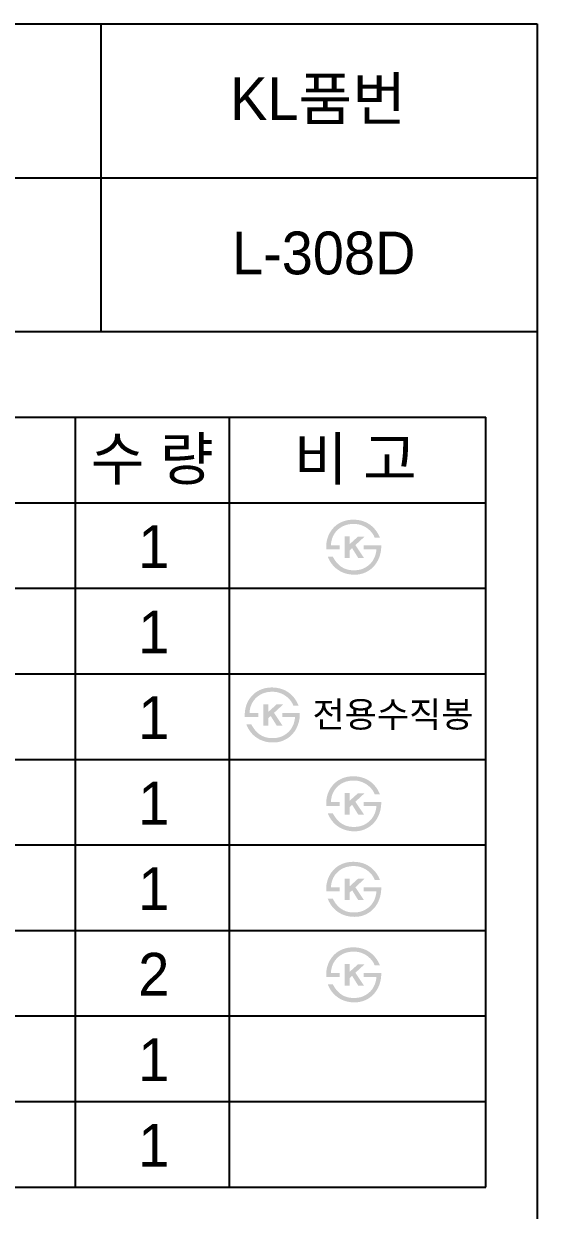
# Model space of a CAD drawing. Header units: millimetres. Extents: x 0 to 5763, y -67 to 2530.
# Drawn here: x 3463 to 3763, y 1836 to 2530 of the extents above; entities that cross this region are included whole.
import ezdxf
from ezdxf.enums import TextEntityAlignment as Align

# ---------------------------------------------------------------- set-up
doc = ezdxf.new("R2010")
doc.units = ezdxf.units.MM
doc.layers.add('TEXT', color=7, linetype='Continuous')
doc.layers.add('도각라인', color=7, linetype='Continuous')
doc.styles.add('타이틀', font='H2GTRM.TTF', dxfattribs={"height": 25})

msp = doc.modelspace()

# ---------------------------------------------------------------- hatches: boundary and pattern name
at = {"layer": 'TEXT'}
for points in [[(3639.99, 2222.79), (3639.97, 2223.2), (3639.96, 2223.61), (3639.96, 2224.02), (3639.96, 2224.42), (3639.98, 2224.83), (3640, 2225.23), (3640.03, 2225.63), (3640.07, 2226.03), (3640.12, 2226.42), (3640.18, 2226.82), (3640.24, 2227.21), (3640.32, 2227.6), (3640.4, 2227.99), (3640.49, 2228.37), (3640.59, 2228.76), (3640.7, 2229.14), (3640.82, 2229.52), (3640.95, 2229.9), (3641.09, 2230.28), (3641.24, 2230.65), (3641.39, 2231.01), (3641.55, 2231.37), (3641.72, 2231.72), (3641.9, 2232.07), (3642.09, 2232.41), (3642.28, 2232.74), (3642.49, 2233.07), (3642.7, 2233.39), (3642.92, 2233.71), (3643.15, 2234.02), (3643.38, 2234.32), (3643.89, 2234.94), (3644.16, 2235.24), (3644.43, 2235.54), (3644.72, 2235.83), (3645.01, 2236.1), (3645.3, 2236.37), (3645.61, 2236.63), (3645.92, 2236.88), (3646.23, 2237.12), (3646.56, 2237.36), (3646.89, 2237.58), (3647.23, 2237.79), (3647.58, 2238), (3647.93, 2238.2), (3648.29, 2238.38), (3648.66, 2238.56), (3649.06, 2238.74), (3649.47, 2238.91), (3649.88, 2239.07), (3650.3, 2239.22), (3650.73, 2239.36), (3651.16, 2239.48), (3651.6, 2239.59), (3652.05, 2239.7), (3652.5, 2239.79), (3652.96, 2239.87), (3653.42, 2239.93), (3653.89, 2239.99), (3654.36, 2240.03), (3654.85, 2240.07), (3655.33, 2240.09), (3655.83, 2240.1), (3656.59, 2240.08), (3656.96, 2240.06), (3657.34, 2240.03), (3657.7, 2240), (3658.07, 2239.96), (3658.43, 2239.91), (3658.78, 2239.86), (3659.14, 2239.8), (3659.48, 2239.74), (3659.83, 2239.66), (3660.17, 2239.59), (3660.51, 2239.5), (3660.84, 2239.41), (3661.17, 2239.32), (3661.49, 2239.21), (3661.82, 2239.1), (3662.13, 2238.99), (3662.45, 2238.87), (3662.76, 2238.74), (3663.07, 2238.6), (3663.37, 2238.46), (3663.67, 2238.31), (3663.96, 2238.16), (3664.26, 2238), (3664.54, 2237.83), (3664.83, 2237.66), (3665.11, 2237.48), (3665.38, 2237.29), (3665.66, 2237.1), (3665.93, 2236.9), (3666.19, 2236.7), (3666.61, 2236.35), (3667.02, 2236), (3667.41, 2235.62), (3667.8, 2235.24), (3668.17, 2234.84), (3668.52, 2234.42), (3668.87, 2234), (3669.2, 2233.56), (3669.52, 2233.1), (3669.83, 2232.63), (3670.12, 2232.15), (3670.4, 2231.65), (3670.67, 2231.14), (3670.93, 2230.62), (3671.17, 2230.08), (3671.41, 2229.53), (3671.41, 2229.53), (3668.3, 2229.53), (3668.3, 2229.53), (3668.24, 2229.71), (3668.18, 2229.88), (3668.11, 2230.06), (3668.04, 2230.23), (3667.96, 2230.4), (3667.88, 2230.57), (3667.8, 2230.74), (3667.71, 2230.91), (3667.62, 2231.08), (3667.52, 2231.25), (3667.42, 2231.41), (3667.32, 2231.58), (3667.21, 2231.74), (3667.1, 2231.91), (3666.99, 2232.07), (3666.87, 2232.23), (3666.75, 2232.39), (3666.62, 2232.55), (3666.35, 2232.87), (3666.07, 2233.19), (3665.78, 2233.5), (3665.47, 2233.81), (3665.14, 2234.11), (3664.8, 2234.41), (3664.44, 2234.71), (3664.21, 2234.89), (3663.98, 2235.06), (3663.74, 2235.23), (3663.5, 2235.39), (3663.27, 2235.54), (3663.03, 2235.69), (3662.78, 2235.84), (3662.54, 2235.97), (3662.29, 2236.11), (3662.04, 2236.23), (3661.79, 2236.35), (3661.54, 2236.47), (3661.29, 2236.58), (3661.03, 2236.68), (3660.78, 2236.78), (3660.52, 2236.88), (3660.25, 2236.96), (3659.99, 2237.05), (3659.73, 2237.12), (3659.46, 2237.19), (3659.19, 2237.26), (3658.92, 2237.32), (3658.64, 2237.37), (3658.37, 2237.42), (3658.09, 2237.46), (3657.81, 2237.5), (3657.53, 2237.53), (3657.25, 2237.55), (3656.97, 2237.57), (3656.68, 2237.59), (3656.39, 2237.6), (3656.1, 2237.6), (3655.76, 2237.6), (3655.41, 2237.59), (3655.07, 2237.57), (3654.74, 2237.55), (3654.4, 2237.52), (3654.07, 2237.48), (3653.75, 2237.44), (3653.43, 2237.39), (3653.11, 2237.33), (3652.79, 2237.27), (3652.48, 2237.2), (3652.18, 2237.13), (3651.87, 2237.05), (3651.58, 2236.96), (3651.28, 2236.86), (3650.99, 2236.76), (3650.7, 2236.66), (3650.42, 2236.54), (3650.14, 2236.42), (3649.86, 2236.29), (3649.59, 2236.16), (3649.32, 2236.02), (3649.05, 2235.87), (3648.79, 2235.72), (3648.53, 2235.56), (3648.28, 2235.39), (3648.03, 2235.22), (3647.78, 2235.04), (3647.54, 2234.86), (3647.3, 2234.66), (3647.06, 2234.46), (3646.83, 2234.26), (3646.6, 2234.04), (3646.37, 2233.82), (3646.15, 2233.59), (3645.94, 2233.36), (3645.73, 2233.13), (3645.53, 2232.89), (3645.34, 2232.64), (3645.15, 2232.39), (3644.97, 2232.14), (3644.8, 2231.89), (3644.64, 2231.62), (3644.48, 2231.36), (3644.33, 2231.09), (3644.18, 2230.82), (3644.04, 2230.54), (3643.91, 2230.25), (3643.79, 2229.97), (3643.67, 2229.68), (3643.56, 2229.38), (3643.46, 2229.08), (3643.36, 2228.78), (3643.27, 2228.47), (3643.18, 2228.15), (3643.11, 2227.84), (3643.04, 2227.51), (3642.97, 2227.19), (3642.92, 2226.86), (3642.87, 2226.52), (3642.83, 2226.18), (3642.79, 2225.84), (3642.76, 2225.49), (3642.74, 2225.14), (3642.74, 2225.14), (3647.92, 2225.14), (3647.92, 2225.14), (3647.92, 2225.14), (3647.92, 2222.79), (3647.92, 2222.79), (3647.92, 2222.79), (3639.99, 2222.79)], [(3653.75, 2225.83), (3658.55, 2230.18), (3662.41, 2230.18), (3657.05, 2225.23), (3662.08, 2217.72), (3658.7, 2217.72), (3655.13, 2223.43), (3653.75, 2222.19), (3653.75, 2217.72), (3650.79, 2217.72), (3650.79, 2230.29), (3653.75, 2230.29)], [(3672.16, 2225.14), (3672.16, 2224.7), (3672.16, 2224.26), (3672.14, 2223.83), (3672.12, 2223.4), (3672.09, 2222.97), (3672.04, 2222.54), (3671.99, 2222.12), (3671.93, 2221.69), (3671.86, 2221.28), (3671.78, 2220.86), (3671.69, 2220.44), (3671.59, 2220.03), (3671.49, 2219.62), (3671.37, 2219.22), (3671.24, 2218.81), (3671.11, 2218.41), (3670.97, 2218.03), (3670.82, 2217.65), (3670.66, 2217.27), (3670.5, 2216.9), (3670.33, 2216.54), (3670.15, 2216.18), (3669.96, 2215.83), (3669.76, 2215.49), (3669.56, 2215.15), (3669.35, 2214.81), (3669.13, 2214.49), (3668.9, 2214.16), (3668.67, 2213.85), (3668.43, 2213.54), (3668.18, 2213.23), (3667.92, 2212.93), (3667.65, 2212.64), (3667.37, 2212.36), (3667.09, 2212.08), (3666.81, 2211.82), (3666.51, 2211.56), (3666.22, 2211.31), (3665.91, 2211.07), (3665.61, 2210.84), (3665.29, 2210.61), (3664.97, 2210.4), (3664.64, 2210.19), (3664.31, 2209.99), (3663.98, 2209.8), (3663.63, 2209.62), (3663.29, 2209.45), (3662.93, 2209.28), (3662.57, 2209.12), (3662.2, 2208.97), (3661.82, 2208.82), (3661.45, 2208.69), (3661.07, 2208.57), (3660.69, 2208.46), (3660.3, 2208.36), (3659.92, 2208.27), (3659.52, 2208.19), (3659.13, 2208.12), (3658.74, 2208.06), (3658.34, 2208.02), (3657.93, 2207.98), (3657.53, 2207.95), (3657.12, 2207.94), (3656.71, 2207.93), (3656.04, 2207.94), (3655.39, 2207.96), (3654.74, 2208.01), (3654.11, 2208.08), (3653.49, 2208.17), (3653.18, 2208.22), (3652.87, 2208.28), (3652.57, 2208.34), (3652.27, 2208.4), (3651.97, 2208.48), (3651.68, 2208.55), (3651.38, 2208.64), (3651.09, 2208.73), (3650.81, 2208.82), (3650.52, 2208.92), (3650.24, 2209.02), (3649.96, 2209.13), (3649.68, 2209.24), (3649.41, 2209.36), (3649.13, 2209.48), (3648.86, 2209.61), (3648.6, 2209.75), (3648.33, 2209.89), (3648.07, 2210.03), (3647.81, 2210.18), (3647.55, 2210.34), (3647.03, 2210.67), (3646.77, 2210.85), (3646.51, 2211.03), (3646.25, 2211.22), (3646, 2211.41), (3645.76, 2211.61), (3645.52, 2211.81), (3645.28, 2212.02), (3645.05, 2212.24), (3644.82, 2212.45), (3644.6, 2212.68), (3644.38, 2212.9), (3644.16, 2213.14), (3643.95, 2213.37), (3643.74, 2213.62), (3643.54, 2213.86), (3643.34, 2214.12), (3643.15, 2214.37), (3642.96, 2214.63), (3642.77, 2214.9), (3642.59, 2215.17), (3642.42, 2215.45), (3642.24, 2215.73), (3642.08, 2216.02), (3641.91, 2216.31), (3641.75, 2216.61), (3641.6, 2216.91), (3641.45, 2217.21), (3641.16, 2217.84), (3640.89, 2218.49), (3640.89, 2218.49), (3643.84, 2218.49), (3643.84, 2218.49), (3644.07, 2218.06), (3644.3, 2217.65), (3644.54, 2217.25), (3644.78, 2216.86), (3645.03, 2216.48), (3645.28, 2216.11), (3645.54, 2215.75), (3645.81, 2215.41), (3646.08, 2215.08), (3646.35, 2214.76), (3646.63, 2214.45), (3646.92, 2214.15), (3647.21, 2213.87), (3647.5, 2213.6), (3647.8, 2213.33), (3648.11, 2213.08), (3648.34, 2212.91), (3648.57, 2212.74), (3648.8, 2212.58), (3649.03, 2212.43), (3649.27, 2212.28), (3649.51, 2212.14), (3649.75, 2212), (3650, 2211.87), (3650.25, 2211.74), (3650.5, 2211.63), (3650.75, 2211.51), (3651.01, 2211.41), (3651.27, 2211.31), (3651.53, 2211.21), (3651.8, 2211.12), (3652.06, 2211.04), (3652.33, 2210.96), (3652.61, 2210.89), (3652.88, 2210.83), (3653.16, 2210.77), (3653.45, 2210.72), (3653.73, 2210.67), (3654.02, 2210.63), (3654.31, 2210.59), (3654.6, 2210.57), (3654.9, 2210.54), (3655.19, 2210.53), (3655.5, 2210.52), (3655.8, 2210.51), (3656.11, 2210.51), (3656.42, 2210.52), (3657.28, 2210.54), (3657.55, 2210.56), (3657.82, 2210.58), (3658.09, 2210.6), (3658.36, 2210.63), (3658.62, 2210.67), (3658.88, 2210.71), (3659.15, 2210.76), (3659.41, 2210.81), (3659.67, 2210.87), (3659.92, 2210.93), (3660.18, 2211), (3660.43, 2211.08), (3660.68, 2211.16), (3660.93, 2211.25), (3661.18, 2211.34), (3661.43, 2211.44), (3661.68, 2211.54), (3661.92, 2211.65), (3662.16, 2211.76), (3662.4, 2211.88), (3662.64, 2212.01), (3662.88, 2212.14), (3663.11, 2212.27), (3663.34, 2212.42), (3663.58, 2212.56), (3663.81, 2212.72), (3664.03, 2212.88), (3664.26, 2213.04), (3664.49, 2213.21), (3664.71, 2213.38), (3664.96, 2213.6), (3665.21, 2213.82), (3665.46, 2214.05), (3665.69, 2214.28), (3665.92, 2214.51), (3666.14, 2214.76), (3666.35, 2215), (3666.56, 2215.25), (3666.76, 2215.51), (3666.95, 2215.77), (3667.13, 2216.04), (3667.31, 2216.31), (3667.48, 2216.58), (3667.64, 2216.86), (3667.8, 2217.15), (3667.95, 2217.44), (3668.09, 2217.74), (3668.22, 2218.04), (3668.35, 2218.35), (3668.47, 2218.66), (3668.59, 2218.97), (3668.69, 2219.3), (3668.79, 2219.62), (3668.88, 2219.95), (3668.97, 2220.29), (3669.04, 2220.63), (3669.11, 2220.98), (3669.18, 2221.33), (3669.23, 2221.69), (3669.28, 2222.05), (3669.32, 2222.42), (3669.35, 2222.79), (3669.35, 2222.79), (3661.93, 2222.79), (3661.93, 2222.79), (3661.93, 2222.79), (3661.93, 2225.14), (3661.93, 2225.14), (3661.93, 2225.14), (3672.15, 2225.14)], [(3592.39, 2124.7), (3592.37, 2125.11), (3592.36, 2125.52), (3592.35, 2125.93), (3592.36, 2126.33), (3592.38, 2126.74), (3592.4, 2127.14), (3592.43, 2127.54), (3592.47, 2127.94), (3592.52, 2128.33), (3592.58, 2128.72), (3592.64, 2129.12), (3592.72, 2129.51), (3592.8, 2129.89), (3592.89, 2130.28), (3592.99, 2130.66), (3593.1, 2131.05), (3593.22, 2131.43), (3593.35, 2131.81), (3593.49, 2132.19), (3593.63, 2132.56), (3593.79, 2132.92), (3593.95, 2133.28), (3594.12, 2133.63), (3594.3, 2133.98), (3594.49, 2134.32), (3594.68, 2134.65), (3594.89, 2134.98), (3595.1, 2135.3), (3595.32, 2135.62), (3595.55, 2135.93), (3595.78, 2136.23), (3596.29, 2136.84), (3596.56, 2137.15), (3596.83, 2137.45), (3597.11, 2137.73), (3597.4, 2138.01), (3597.7, 2138.28), (3598, 2138.54), (3598.32, 2138.79), (3598.63, 2139.03), (3598.96, 2139.27), (3599.29, 2139.49), (3599.63, 2139.7), (3599.97, 2139.91), (3600.33, 2140.1), (3600.69, 2140.29), (3601.05, 2140.47), (3601.46, 2140.65), (3601.87, 2140.82), (3602.28, 2140.98), (3602.7, 2141.13), (3603.13, 2141.27), (3603.56, 2141.39), (3604, 2141.5), (3604.45, 2141.61), (3604.9, 2141.7), (3605.35, 2141.77), (3605.82, 2141.84), (3606.29, 2141.9), (3606.76, 2141.94), (3607.25, 2141.98), (3607.73, 2142), (3608.23, 2142.01), (3608.99, 2141.99), (3609.36, 2141.97), (3609.73, 2141.94), (3610.1, 2141.91), (3610.47, 2141.87), (3610.83, 2141.82), (3611.18, 2141.77), (3611.53, 2141.71), (3611.88, 2141.64), (3612.23, 2141.57), (3612.57, 2141.5), (3612.91, 2141.41), (3613.24, 2141.32), (3613.57, 2141.22), (3613.89, 2141.12), (3614.22, 2141.01), (3614.53, 2140.9), (3614.85, 2140.77), (3615.16, 2140.65), (3615.47, 2140.51), (3615.77, 2140.37), (3616.07, 2140.22), (3616.36, 2140.07), (3616.65, 2139.91), (3616.94, 2139.74), (3617.23, 2139.57), (3617.51, 2139.39), (3617.78, 2139.2), (3618.06, 2139.01), (3618.32, 2138.81), (3618.59, 2138.61), (3619.01, 2138.26), (3619.42, 2137.9), (3619.81, 2137.53), (3620.2, 2137.15), (3620.57, 2136.75), (3620.92, 2136.33), (3621.27, 2135.91), (3621.6, 2135.46), (3621.92, 2135.01), (3622.23, 2134.54), (3622.52, 2134.06), (3622.8, 2133.56), (3623.07, 2133.05), (3623.33, 2132.53), (3623.57, 2131.99), (3623.8, 2131.44), (3623.8, 2131.44), (3620.7, 2131.44), (3620.7, 2131.44), (3620.64, 2131.62), (3620.58, 2131.79), (3620.51, 2131.96), (3620.44, 2132.14), (3620.36, 2132.31), (3620.28, 2132.48), (3620.2, 2132.65), (3620.11, 2132.82), (3620.02, 2132.99), (3619.92, 2133.15), (3619.82, 2133.32), (3619.72, 2133.49), (3619.61, 2133.65), (3619.5, 2133.82), (3619.39, 2133.98), (3619.27, 2134.14), (3619.15, 2134.3), (3619.02, 2134.46), (3618.75, 2134.78), (3618.47, 2135.1), (3618.18, 2135.41), (3617.87, 2135.72), (3617.54, 2136.02), (3617.2, 2136.32), (3616.84, 2136.62), (3616.61, 2136.8), (3616.37, 2136.97), (3616.14, 2137.13), (3615.9, 2137.29), (3615.66, 2137.45), (3615.42, 2137.6), (3615.18, 2137.74), (3614.94, 2137.88), (3614.69, 2138.01), (3614.44, 2138.14), (3614.19, 2138.26), (3613.94, 2138.38), (3613.69, 2138.49), (3613.43, 2138.59), (3613.17, 2138.69), (3612.91, 2138.78), (3612.65, 2138.87), (3612.39, 2138.95), (3612.12, 2139.03), (3611.86, 2139.1), (3611.59, 2139.17), (3611.32, 2139.22), (3611.04, 2139.28), (3610.77, 2139.33), (3610.49, 2139.37), (3610.21, 2139.41), (3609.93, 2139.44), (3609.65, 2139.46), (3609.37, 2139.48), (3609.08, 2139.5), (3608.79, 2139.5), (3608.5, 2139.51), (3608.15, 2139.5), (3607.81, 2139.49), (3607.47, 2139.48), (3607.13, 2139.45), (3606.8, 2139.43), (3606.47, 2139.39), (3606.15, 2139.35), (3605.83, 2139.3), (3605.51, 2139.24), (3605.19, 2139.18), (3604.88, 2139.11), (3604.58, 2139.04), (3604.27, 2138.96), (3603.97, 2138.87), (3603.68, 2138.77), (3603.39, 2138.67), (3603.1, 2138.56), (3602.81, 2138.45), (3602.53, 2138.33), (3602.26, 2138.2), (3601.98, 2138.07), (3601.71, 2137.93), (3601.45, 2137.78), (3601.19, 2137.63), (3600.93, 2137.47), (3600.67, 2137.3), (3600.42, 2137.13), (3600.18, 2136.95), (3599.93, 2136.76), (3599.7, 2136.57), (3599.46, 2136.37), (3599.23, 2136.17), (3598.99, 2135.95), (3598.77, 2135.73), (3598.55, 2135.5), (3598.34, 2135.27), (3598.13, 2135.03), (3597.93, 2134.8), (3597.74, 2134.55), (3597.55, 2134.3), (3597.37, 2134.05), (3597.2, 2133.79), (3597.04, 2133.53), (3596.88, 2133.27), (3596.72, 2133), (3596.58, 2132.72), (3596.44, 2132.44), (3596.31, 2132.16), (3596.19, 2131.88), (3596.07, 2131.58), (3595.96, 2131.29), (3595.85, 2130.99), (3595.76, 2130.68), (3595.67, 2130.37), (3595.58, 2130.06), (3595.51, 2129.74), (3595.44, 2129.42), (3595.37, 2129.1), (3595.32, 2128.77), (3595.27, 2128.43), (3595.23, 2128.09), (3595.19, 2127.75), (3595.16, 2127.4), (3595.14, 2127.05), (3595.14, 2127.05), (3600.32, 2127.05), (3600.32, 2127.05), (3600.32, 2127.05), (3600.32, 2124.7), (3600.32, 2124.7), (3600.31, 2124.7), (3592.39, 2124.7)], [(3606.14, 2127.74), (3610.95, 2132.09), (3614.81, 2132.09), (3609.45, 2127.14), (3614.47, 2119.63), (3611.1, 2119.63), (3607.53, 2125.34), (3606.14, 2124.1), (3606.14, 2119.63), (3603.19, 2119.63), (3603.19, 2132.2), (3606.14, 2132.2)], [(3624.56, 2127.05), (3624.56, 2126.61), (3624.56, 2126.17), (3624.54, 2125.74), (3624.52, 2125.31), (3624.48, 2124.88), (3624.44, 2124.45), (3624.39, 2124.03), (3624.33, 2123.6), (3624.26, 2123.18), (3624.18, 2122.77), (3624.09, 2122.35), (3623.99, 2121.94), (3623.88, 2121.53), (3623.77, 2121.13), (3623.64, 2120.72), (3623.5, 2120.32), (3623.36, 2119.93), (3623.22, 2119.55), (3623.06, 2119.18), (3622.9, 2118.81), (3622.73, 2118.45), (3622.55, 2118.09), (3622.36, 2117.74), (3622.16, 2117.39), (3621.96, 2117.05), (3621.75, 2116.72), (3621.53, 2116.39), (3621.3, 2116.07), (3621.07, 2115.76), (3620.82, 2115.45), (3620.57, 2115.14), (3620.32, 2114.84), (3620.05, 2114.55), (3619.77, 2114.27), (3619.49, 2113.99), (3619.2, 2113.73), (3618.91, 2113.47), (3618.62, 2113.22), (3618.31, 2112.98), (3618, 2112.74), (3617.69, 2112.52), (3617.37, 2112.31), (3617.04, 2112.1), (3616.71, 2111.9), (3616.38, 2111.71), (3616.03, 2111.53), (3615.68, 2111.36), (3615.33, 2111.19), (3614.96, 2111.03), (3614.59, 2110.87), (3614.22, 2110.73), (3613.85, 2110.6), (3613.47, 2110.48), (3613.09, 2110.37), (3612.7, 2110.27), (3612.31, 2110.18), (3611.92, 2110.1), (3611.53, 2110.03), (3611.13, 2109.97), (3610.74, 2109.92), (3610.33, 2109.89), (3609.93, 2109.86), (3609.52, 2109.85), (3609.11, 2109.84), (3608.44, 2109.85), (3607.79, 2109.87), (3607.14, 2109.92), (3606.51, 2109.99), (3605.88, 2110.07), (3605.58, 2110.13), (3605.27, 2110.18), (3604.97, 2110.25), (3604.67, 2110.31), (3604.37, 2110.39), (3604.07, 2110.46), (3603.78, 2110.55), (3603.49, 2110.63), (3603.2, 2110.73), (3602.92, 2110.82), (3602.64, 2110.93), (3602.36, 2111.04), (3602.08, 2111.15), (3601.8, 2111.27), (3601.53, 2111.39), (3601.26, 2111.52), (3601, 2111.66), (3600.73, 2111.8), (3600.47, 2111.94), (3600.21, 2112.09), (3599.95, 2112.24), (3599.43, 2112.58), (3599.17, 2112.76), (3598.91, 2112.94), (3598.65, 2113.13), (3598.4, 2113.32), (3598.16, 2113.52), (3597.92, 2113.72), (3597.68, 2113.93), (3597.45, 2114.14), (3597.22, 2114.36), (3596.99, 2114.58), (3596.77, 2114.81), (3596.56, 2115.04), (3596.35, 2115.28), (3596.14, 2115.52), (3595.94, 2115.77), (3595.74, 2116.02), (3595.55, 2116.28), (3595.36, 2116.54), (3595.17, 2116.81), (3594.99, 2117.08), (3594.82, 2117.36), (3594.64, 2117.64), (3594.48, 2117.93), (3594.31, 2118.22), (3594.15, 2118.51), (3594, 2118.82), (3593.85, 2119.12), (3593.56, 2119.75), (3593.29, 2120.4), (3593.29, 2120.4), (3596.24, 2120.4), (3596.24, 2120.4), (3596.47, 2119.97), (3596.7, 2119.56), (3596.94, 2119.15), (3597.18, 2118.76), (3597.43, 2118.39), (3597.68, 2118.02), (3597.94, 2117.66), (3598.21, 2117.32), (3598.48, 2116.99), (3598.75, 2116.67), (3599.03, 2116.36), (3599.32, 2116.06), (3599.61, 2115.78), (3599.9, 2115.5), (3600.2, 2115.24), (3600.51, 2114.99), (3600.74, 2114.82), (3600.96, 2114.65), (3601.2, 2114.49), (3601.43, 2114.34), (3601.67, 2114.19), (3601.91, 2114.05), (3602.15, 2113.91), (3602.4, 2113.78), (3602.64, 2113.65), (3602.9, 2113.53), (3603.15, 2113.42), (3603.41, 2113.31), (3603.67, 2113.21), (3603.93, 2113.12), (3604.19, 2113.03), (3604.46, 2112.95), (3604.73, 2112.87), (3605.01, 2112.8), (3605.28, 2112.74), (3605.56, 2112.68), (3605.84, 2112.62), (3606.13, 2112.58), (3606.42, 2112.54), (3606.71, 2112.5), (3607, 2112.47), (3607.3, 2112.45), (3607.59, 2112.43), (3607.89, 2112.42), (3608.2, 2112.42), (3608.51, 2112.42), (3608.82, 2112.43), (3609.68, 2112.45), (3609.95, 2112.47), (3610.22, 2112.49), (3610.49, 2112.51), (3610.75, 2112.54), (3611.02, 2112.58), (3611.28, 2112.62), (3611.55, 2112.67), (3611.81, 2112.72), (3612.06, 2112.78), (3612.32, 2112.84), (3612.58, 2112.91), (3612.83, 2112.99), (3613.08, 2113.07), (3613.33, 2113.15), (3613.58, 2113.25), (3613.83, 2113.34), (3614.07, 2113.45), (3614.32, 2113.56), (3614.56, 2113.67), (3614.8, 2113.79), (3615.04, 2113.91), (3615.27, 2114.05), (3615.51, 2114.18), (3615.74, 2114.32), (3615.97, 2114.47), (3616.2, 2114.62), (3616.43, 2114.78), (3616.66, 2114.95), (3616.88, 2115.12), (3617.11, 2115.29), (3617.36, 2115.51), (3617.61, 2115.73), (3617.85, 2115.96), (3618.09, 2116.19), (3618.32, 2116.42), (3618.54, 2116.66), (3618.75, 2116.91), (3618.96, 2117.16), (3619.16, 2117.42), (3619.35, 2117.68), (3619.53, 2117.94), (3619.71, 2118.22), (3619.88, 2118.49), (3620.04, 2118.77), (3620.2, 2119.06), (3620.35, 2119.35), (3620.49, 2119.65), (3620.62, 2119.95), (3620.75, 2120.26), (3620.87, 2120.57), (3620.98, 2120.88), (3621.09, 2121.2), (3621.19, 2121.53), (3621.28, 2121.86), (3621.36, 2122.2), (3621.44, 2122.54), (3621.51, 2122.89), (3621.57, 2123.24), (3621.63, 2123.6), (3621.68, 2123.96), (3621.72, 2124.33), (3621.75, 2124.7), (3621.75, 2124.7), (3614.33, 2124.7), (3614.32, 2124.7), (3614.32, 2124.7), (3614.32, 2127.05), (3614.32, 2127.05), (3614.33, 2127.05), (3624.55, 2127.05)], [(3639.99, 2072.79), (3639.97, 2073.2), (3639.96, 2073.61), (3639.96, 2074.02), (3639.96, 2074.42), (3639.98, 2074.83), (3640, 2075.23), (3640.03, 2075.63), (3640.07, 2076.03), (3640.12, 2076.42), (3640.18, 2076.82), (3640.24, 2077.21), (3640.32, 2077.6), (3640.4, 2077.99), (3640.49, 2078.37), (3640.59, 2078.76), (3640.7, 2079.14), (3640.82, 2079.52), (3640.95, 2079.9), (3641.09, 2080.28), (3641.24, 2080.65), (3641.39, 2081.01), (3641.55, 2081.37), (3641.72, 2081.72), (3641.9, 2082.07), (3642.09, 2082.41), (3642.28, 2082.74), (3642.49, 2083.07), (3642.7, 2083.39), (3642.92, 2083.71), (3643.15, 2084.02), (3643.38, 2084.32), (3643.89, 2084.94), (3644.16, 2085.24), (3644.43, 2085.54), (3644.72, 2085.83), (3645.01, 2086.1), (3645.3, 2086.37), (3645.61, 2086.63), (3645.92, 2086.88), (3646.23, 2087.12), (3646.56, 2087.36), (3646.89, 2087.58), (3647.23, 2087.79), (3647.58, 2088), (3647.93, 2088.2), (3648.29, 2088.38), (3648.66, 2088.56), (3649.06, 2088.74), (3649.47, 2088.91), (3649.88, 2089.07), (3650.3, 2089.22), (3650.73, 2089.36), (3651.16, 2089.48), (3651.6, 2089.59), (3652.05, 2089.7), (3652.5, 2089.79), (3652.96, 2089.87), (3653.42, 2089.93), (3653.89, 2089.99), (3654.36, 2090.03), (3654.85, 2090.07), (3655.33, 2090.09), (3655.83, 2090.1), (3656.59, 2090.08), (3656.96, 2090.06), (3657.34, 2090.03), (3657.7, 2090), (3658.07, 2089.96), (3658.43, 2089.91), (3658.78, 2089.86), (3659.14, 2089.8), (3659.48, 2089.74), (3659.83, 2089.66), (3660.17, 2089.59), (3660.51, 2089.5), (3660.84, 2089.41), (3661.17, 2089.32), (3661.49, 2089.21), (3661.82, 2089.1), (3662.13, 2088.99), (3662.45, 2088.87), (3662.76, 2088.74), (3663.07, 2088.6), (3663.37, 2088.46), (3663.67, 2088.31), (3663.96, 2088.16), (3664.26, 2088), (3664.54, 2087.83), (3664.83, 2087.66), (3665.11, 2087.48), (3665.38, 2087.29), (3665.66, 2087.1), (3665.93, 2086.9), (3666.19, 2086.7), (3666.61, 2086.35), (3667.02, 2086), (3667.41, 2085.62), (3667.8, 2085.24), (3668.17, 2084.84), (3668.52, 2084.42), (3668.87, 2084), (3669.2, 2083.56), (3669.52, 2083.1), (3669.83, 2082.63), (3670.12, 2082.15), (3670.4, 2081.65), (3670.67, 2081.14), (3670.93, 2080.62), (3671.17, 2080.08), (3671.41, 2079.53), (3671.41, 2079.53), (3668.3, 2079.53), (3668.3, 2079.53), (3668.24, 2079.71), (3668.18, 2079.88), (3668.11, 2080.06), (3668.04, 2080.23), (3667.96, 2080.4), (3667.88, 2080.57), (3667.8, 2080.74), (3667.71, 2080.91), (3667.62, 2081.08), (3667.52, 2081.25), (3667.42, 2081.41), (3667.32, 2081.58), (3667.21, 2081.74), (3667.1, 2081.91), (3666.99, 2082.07), (3666.87, 2082.23), (3666.75, 2082.39), (3666.62, 2082.55), (3666.35, 2082.87), (3666.07, 2083.19), (3665.78, 2083.5), (3665.47, 2083.81), (3665.14, 2084.11), (3664.8, 2084.41), (3664.44, 2084.71), (3664.21, 2084.89), (3663.98, 2085.06), (3663.74, 2085.23), (3663.5, 2085.39), (3663.27, 2085.54), (3663.03, 2085.69), (3662.78, 2085.84), (3662.54, 2085.97), (3662.29, 2086.11), (3662.04, 2086.23), (3661.79, 2086.35), (3661.54, 2086.47), (3661.29, 2086.58), (3661.03, 2086.68), (3660.78, 2086.78), (3660.52, 2086.88), (3660.25, 2086.96), (3659.99, 2087.05), (3659.73, 2087.12), (3659.46, 2087.19), (3659.19, 2087.26), (3658.92, 2087.32), (3658.64, 2087.37), (3658.37, 2087.42), (3658.09, 2087.46), (3657.81, 2087.5), (3657.53, 2087.53), (3657.25, 2087.55), (3656.97, 2087.57), (3656.68, 2087.59), (3656.39, 2087.6), (3656.1, 2087.6), (3655.76, 2087.6), (3655.41, 2087.59), (3655.07, 2087.57), (3654.74, 2087.55), (3654.4, 2087.52), (3654.07, 2087.48), (3653.75, 2087.44), (3653.43, 2087.39), (3653.11, 2087.33), (3652.79, 2087.27), (3652.48, 2087.2), (3652.18, 2087.13), (3651.87, 2087.05), (3651.58, 2086.96), (3651.28, 2086.86), (3650.99, 2086.76), (3650.7, 2086.66), (3650.42, 2086.54), (3650.14, 2086.42), (3649.86, 2086.29), (3649.59, 2086.16), (3649.32, 2086.02), (3649.05, 2085.87), (3648.79, 2085.72), (3648.53, 2085.56), (3648.28, 2085.39), (3648.03, 2085.22), (3647.78, 2085.04), (3647.54, 2084.86), (3647.3, 2084.66), (3647.06, 2084.46), (3646.83, 2084.26), (3646.6, 2084.04), (3646.37, 2083.82), (3646.15, 2083.59), (3645.94, 2083.36), (3645.73, 2083.13), (3645.53, 2082.89), (3645.34, 2082.64), (3645.15, 2082.39), (3644.97, 2082.14), (3644.8, 2081.89), (3644.64, 2081.62), (3644.48, 2081.36), (3644.33, 2081.09), (3644.18, 2080.82), (3644.04, 2080.54), (3643.91, 2080.25), (3643.79, 2079.97), (3643.67, 2079.68), (3643.56, 2079.38), (3643.46, 2079.08), (3643.36, 2078.78), (3643.27, 2078.47), (3643.18, 2078.15), (3643.11, 2077.84), (3643.04, 2077.51), (3642.97, 2077.19), (3642.92, 2076.86), (3642.87, 2076.52), (3642.83, 2076.18), (3642.79, 2075.84), (3642.76, 2075.49), (3642.74, 2075.14), (3642.74, 2075.14), (3647.92, 2075.14), (3647.92, 2075.14), (3647.92, 2075.14), (3647.92, 2072.79), (3647.92, 2072.79), (3647.92, 2072.79), (3639.99, 2072.79)], [(3672.16, 2075.14), (3672.16, 2074.7), (3672.16, 2074.26), (3672.14, 2073.83), (3672.12, 2073.4), (3672.09, 2072.97), (3672.04, 2072.54), (3671.99, 2072.12), (3671.93, 2071.69), (3671.86, 2071.28), (3671.78, 2070.86), (3671.69, 2070.44), (3671.59, 2070.03), (3671.49, 2069.62), (3671.37, 2069.22), (3671.24, 2068.81), (3671.11, 2068.41), (3670.97, 2068.03), (3670.82, 2067.65), (3670.66, 2067.27), (3670.5, 2066.9), (3670.33, 2066.54), (3670.15, 2066.18), (3669.96, 2065.83), (3669.76, 2065.49), (3669.56, 2065.15), (3669.35, 2064.81), (3669.13, 2064.49), (3668.9, 2064.16), (3668.67, 2063.85), (3668.43, 2063.54), (3668.18, 2063.23), (3667.92, 2062.93), (3667.65, 2062.64), (3667.37, 2062.36), (3667.09, 2062.08), (3666.81, 2061.82), (3666.51, 2061.56), (3666.22, 2061.31), (3665.91, 2061.07), (3665.61, 2060.84), (3665.29, 2060.61), (3664.97, 2060.4), (3664.64, 2060.19), (3664.31, 2059.99), (3663.98, 2059.8), (3663.63, 2059.62), (3663.29, 2059.45), (3662.93, 2059.28), (3662.57, 2059.12), (3662.2, 2058.97), (3661.82, 2058.82), (3661.45, 2058.69), (3661.07, 2058.57), (3660.69, 2058.46), (3660.3, 2058.36), (3659.92, 2058.27), (3659.52, 2058.19), (3659.13, 2058.12), (3658.74, 2058.06), (3658.34, 2058.02), (3657.93, 2057.98), (3657.53, 2057.95), (3657.12, 2057.94), (3656.71, 2057.93), (3656.04, 2057.94), (3655.39, 2057.96), (3654.74, 2058.01), (3654.11, 2058.08), (3653.49, 2058.17), (3653.18, 2058.22), (3652.87, 2058.28), (3652.57, 2058.34), (3652.27, 2058.4), (3651.97, 2058.48), (3651.68, 2058.55), (3651.38, 2058.64), (3651.09, 2058.73), (3650.81, 2058.82), (3650.52, 2058.92), (3650.24, 2059.02), (3649.96, 2059.13), (3649.68, 2059.24), (3649.41, 2059.36), (3649.13, 2059.48), (3648.86, 2059.61), (3648.6, 2059.75), (3648.33, 2059.89), (3648.07, 2060.03), (3647.81, 2060.18), (3647.55, 2060.34), (3647.03, 2060.67), (3646.77, 2060.85), (3646.51, 2061.03), (3646.25, 2061.22), (3646, 2061.41), (3645.76, 2061.61), (3645.52, 2061.81), (3645.28, 2062.02), (3645.05, 2062.24), (3644.82, 2062.45), (3644.6, 2062.68), (3644.38, 2062.9), (3644.16, 2063.14), (3643.95, 2063.37), (3643.74, 2063.62), (3643.54, 2063.86), (3643.34, 2064.12), (3643.15, 2064.37), (3642.96, 2064.63), (3642.77, 2064.9), (3642.59, 2065.17), (3642.42, 2065.45), (3642.24, 2065.73), (3642.08, 2066.02), (3641.91, 2066.31), (3641.75, 2066.61), (3641.6, 2066.91), (3641.45, 2067.21), (3641.16, 2067.84), (3640.89, 2068.49), (3640.89, 2068.49), (3643.84, 2068.49), (3643.84, 2068.49), (3644.07, 2068.06), (3644.3, 2067.65), (3644.54, 2067.25), (3644.78, 2066.86), (3645.03, 2066.48), (3645.28, 2066.11), (3645.54, 2065.75), (3645.81, 2065.41), (3646.08, 2065.08), (3646.35, 2064.76), (3646.63, 2064.45), (3646.92, 2064.15), (3647.21, 2063.87), (3647.5, 2063.6), (3647.8, 2063.33), (3648.11, 2063.08), (3648.34, 2062.91), (3648.57, 2062.74), (3648.8, 2062.58), (3649.03, 2062.43), (3649.27, 2062.28), (3649.51, 2062.14), (3649.75, 2062), (3650, 2061.87), (3650.25, 2061.74), (3650.5, 2061.63), (3650.75, 2061.51), (3651.01, 2061.41), (3651.27, 2061.31), (3651.53, 2061.21), (3651.8, 2061.12), (3652.06, 2061.04), (3652.33, 2060.96), (3652.61, 2060.89), (3652.88, 2060.83), (3653.16, 2060.77), (3653.45, 2060.72), (3653.73, 2060.67), (3654.02, 2060.63), (3654.31, 2060.59), (3654.6, 2060.57), (3654.9, 2060.54), (3655.19, 2060.53), (3655.5, 2060.52), (3655.8, 2060.51), (3656.11, 2060.51), (3656.42, 2060.52), (3657.28, 2060.54), (3657.55, 2060.56), (3657.82, 2060.58), (3658.09, 2060.6), (3658.36, 2060.63), (3658.62, 2060.67), (3658.88, 2060.71), (3659.15, 2060.76), (3659.41, 2060.81), (3659.67, 2060.87), (3659.92, 2060.93), (3660.18, 2061), (3660.43, 2061.08), (3660.68, 2061.16), (3660.93, 2061.25), (3661.18, 2061.34), (3661.43, 2061.44), (3661.68, 2061.54), (3661.92, 2061.65), (3662.16, 2061.76), (3662.4, 2061.88), (3662.64, 2062.01), (3662.88, 2062.14), (3663.11, 2062.27), (3663.34, 2062.42), (3663.58, 2062.56), (3663.81, 2062.72), (3664.03, 2062.88), (3664.26, 2063.04), (3664.49, 2063.21), (3664.71, 2063.38), (3664.96, 2063.6), (3665.21, 2063.82), (3665.46, 2064.05), (3665.69, 2064.28), (3665.92, 2064.51), (3666.14, 2064.76), (3666.35, 2065), (3666.56, 2065.25), (3666.76, 2065.51), (3666.95, 2065.77), (3667.13, 2066.04), (3667.31, 2066.31), (3667.48, 2066.58), (3667.64, 2066.86), (3667.8, 2067.15), (3667.95, 2067.44), (3668.09, 2067.74), (3668.22, 2068.04), (3668.35, 2068.35), (3668.47, 2068.66), (3668.59, 2068.97), (3668.69, 2069.3), (3668.79, 2069.62), (3668.88, 2069.95), (3668.97, 2070.29), (3669.04, 2070.63), (3669.11, 2070.98), (3669.18, 2071.33), (3669.23, 2071.69), (3669.28, 2072.05), (3669.32, 2072.42), (3669.35, 2072.79), (3669.35, 2072.79), (3661.93, 2072.79), (3661.93, 2072.79), (3661.93, 2072.79), (3661.93, 2075.14), (3661.93, 2075.14), (3661.93, 2075.14), (3672.15, 2075.14)], [(3653.75, 2075.83), (3658.55, 2080.18), (3662.41, 2080.18), (3657.05, 2075.23), (3662.08, 2067.72), (3658.7, 2067.72), (3655.13, 2073.43), (3653.75, 2072.19), (3653.75, 2067.72), (3650.79, 2067.72), (3650.79, 2080.29), (3653.75, 2080.29)], [(3639.99, 2022.79), (3639.97, 2023.2), (3639.96, 2023.61), (3639.96, 2024.02), (3639.96, 2024.42), (3639.98, 2024.83), (3640, 2025.23), (3640.03, 2025.63), (3640.07, 2026.03), (3640.12, 2026.42), (3640.18, 2026.82), (3640.24, 2027.21), (3640.32, 2027.6), (3640.4, 2027.99), (3640.49, 2028.37), (3640.59, 2028.76), (3640.7, 2029.14), (3640.82, 2029.52), (3640.95, 2029.9), (3641.09, 2030.28), (3641.24, 2030.65), (3641.39, 2031.01), (3641.55, 2031.37), (3641.72, 2031.72), (3641.9, 2032.07), (3642.09, 2032.41), (3642.28, 2032.74), (3642.49, 2033.07), (3642.7, 2033.39), (3642.92, 2033.71), (3643.15, 2034.02), (3643.38, 2034.32), (3643.89, 2034.94), (3644.16, 2035.24), (3644.43, 2035.54), (3644.72, 2035.83), (3645.01, 2036.1), (3645.3, 2036.37), (3645.61, 2036.63), (3645.92, 2036.88), (3646.23, 2037.12), (3646.56, 2037.36), (3646.89, 2037.58), (3647.23, 2037.79), (3647.58, 2038), (3647.93, 2038.2), (3648.29, 2038.38), (3648.66, 2038.56), (3649.06, 2038.74), (3649.47, 2038.91), (3649.88, 2039.07), (3650.3, 2039.22), (3650.73, 2039.36), (3651.16, 2039.48), (3651.6, 2039.59), (3652.05, 2039.7), (3652.5, 2039.79), (3652.96, 2039.87), (3653.42, 2039.93), (3653.89, 2039.99), (3654.36, 2040.03), (3654.85, 2040.07), (3655.33, 2040.09), (3655.83, 2040.1), (3656.59, 2040.08), (3656.96, 2040.06), (3657.34, 2040.03), (3657.7, 2040), (3658.07, 2039.96), (3658.43, 2039.91), (3658.78, 2039.86), (3659.14, 2039.8), (3659.48, 2039.74), (3659.83, 2039.66), (3660.17, 2039.59), (3660.51, 2039.5), (3660.84, 2039.41), (3661.17, 2039.32), (3661.49, 2039.21), (3661.82, 2039.1), (3662.13, 2038.99), (3662.45, 2038.87), (3662.76, 2038.74), (3663.07, 2038.6), (3663.37, 2038.46), (3663.67, 2038.31), (3663.96, 2038.16), (3664.26, 2038), (3664.54, 2037.83), (3664.83, 2037.66), (3665.11, 2037.48), (3665.38, 2037.29), (3665.66, 2037.1), (3665.93, 2036.9), (3666.19, 2036.7), (3666.61, 2036.35), (3667.02, 2036), (3667.41, 2035.62), (3667.8, 2035.24), (3668.17, 2034.84), (3668.52, 2034.42), (3668.87, 2034), (3669.2, 2033.56), (3669.52, 2033.1), (3669.83, 2032.63), (3670.12, 2032.15), (3670.4, 2031.65), (3670.67, 2031.14), (3670.93, 2030.62), (3671.17, 2030.08), (3671.41, 2029.53), (3671.41, 2029.53), (3668.3, 2029.53), (3668.3, 2029.53), (3668.24, 2029.71), (3668.18, 2029.88), (3668.11, 2030.06), (3668.04, 2030.23), (3667.96, 2030.4), (3667.88, 2030.57), (3667.8, 2030.74), (3667.71, 2030.91), (3667.62, 2031.08), (3667.52, 2031.25), (3667.42, 2031.41), (3667.32, 2031.58), (3667.21, 2031.74), (3667.1, 2031.91), (3666.99, 2032.07), (3666.87, 2032.23), (3666.75, 2032.39), (3666.62, 2032.55), (3666.35, 2032.87), (3666.07, 2033.19), (3665.78, 2033.5), (3665.47, 2033.81), (3665.14, 2034.11), (3664.8, 2034.41), (3664.44, 2034.71), (3664.21, 2034.89), (3663.98, 2035.06), (3663.74, 2035.23), (3663.5, 2035.39), (3663.27, 2035.54), (3663.03, 2035.69), (3662.78, 2035.84), (3662.54, 2035.97), (3662.29, 2036.11), (3662.04, 2036.23), (3661.79, 2036.35), (3661.54, 2036.47), (3661.29, 2036.58), (3661.03, 2036.68), (3660.78, 2036.78), (3660.52, 2036.88), (3660.25, 2036.96), (3659.99, 2037.05), (3659.73, 2037.12), (3659.46, 2037.19), (3659.19, 2037.26), (3658.92, 2037.32), (3658.64, 2037.37), (3658.37, 2037.42), (3658.09, 2037.46), (3657.81, 2037.5), (3657.53, 2037.53), (3657.25, 2037.55), (3656.97, 2037.57), (3656.68, 2037.59), (3656.39, 2037.6), (3656.1, 2037.6), (3655.76, 2037.6), (3655.41, 2037.59), (3655.07, 2037.57), (3654.74, 2037.55), (3654.4, 2037.52), (3654.07, 2037.48), (3653.75, 2037.44), (3653.43, 2037.39), (3653.11, 2037.33), (3652.79, 2037.27), (3652.48, 2037.2), (3652.18, 2037.13), (3651.87, 2037.05), (3651.58, 2036.96), (3651.28, 2036.86), (3650.99, 2036.76), (3650.7, 2036.66), (3650.42, 2036.54), (3650.14, 2036.42), (3649.86, 2036.29), (3649.59, 2036.16), (3649.32, 2036.02), (3649.05, 2035.87), (3648.79, 2035.72), (3648.53, 2035.56), (3648.28, 2035.39), (3648.03, 2035.22), (3647.78, 2035.04), (3647.54, 2034.86), (3647.3, 2034.66), (3647.06, 2034.46), (3646.83, 2034.26), (3646.6, 2034.04), (3646.37, 2033.82), (3646.15, 2033.59), (3645.94, 2033.36), (3645.73, 2033.13), (3645.53, 2032.89), (3645.34, 2032.64), (3645.15, 2032.39), (3644.97, 2032.14), (3644.8, 2031.89), (3644.64, 2031.62), (3644.48, 2031.36), (3644.33, 2031.09), (3644.18, 2030.82), (3644.04, 2030.54), (3643.91, 2030.25), (3643.79, 2029.97), (3643.67, 2029.68), (3643.56, 2029.38), (3643.46, 2029.08), (3643.36, 2028.78), (3643.27, 2028.47), (3643.18, 2028.15), (3643.11, 2027.84), (3643.04, 2027.51), (3642.97, 2027.19), (3642.92, 2026.86), (3642.87, 2026.52), (3642.83, 2026.18), (3642.79, 2025.84), (3642.76, 2025.49), (3642.74, 2025.14), (3642.74, 2025.14), (3647.92, 2025.14), (3647.92, 2025.14), (3647.92, 2025.14), (3647.92, 2022.79), (3647.92, 2022.79), (3647.92, 2022.79), (3639.99, 2022.79)], [(3653.75, 2025.83), (3658.55, 2030.18), (3662.41, 2030.18), (3657.05, 2025.23), (3662.08, 2017.72), (3658.7, 2017.72), (3655.13, 2023.43), (3653.75, 2022.19), (3653.75, 2017.72), (3650.79, 2017.72), (3650.79, 2030.29), (3653.75, 2030.29)], [(3672.16, 2025.14), (3672.16, 2024.7), (3672.16, 2024.26), (3672.14, 2023.83), (3672.12, 2023.4), (3672.09, 2022.97), (3672.04, 2022.54), (3671.99, 2022.12), (3671.93, 2021.69), (3671.86, 2021.28), (3671.78, 2020.86), (3671.69, 2020.44), (3671.59, 2020.03), (3671.49, 2019.62), (3671.37, 2019.22), (3671.24, 2018.81), (3671.11, 2018.41), (3670.97, 2018.03), (3670.82, 2017.65), (3670.66, 2017.27), (3670.5, 2016.9), (3670.33, 2016.54), (3670.15, 2016.18), (3669.96, 2015.83), (3669.76, 2015.49), (3669.56, 2015.15), (3669.35, 2014.81), (3669.13, 2014.49), (3668.9, 2014.16), (3668.67, 2013.85), (3668.43, 2013.54), (3668.18, 2013.23), (3667.92, 2012.93), (3667.65, 2012.64), (3667.37, 2012.36), (3667.09, 2012.08), (3666.81, 2011.82), (3666.51, 2011.56), (3666.22, 2011.31), (3665.91, 2011.07), (3665.61, 2010.84), (3665.29, 2010.61), (3664.97, 2010.4), (3664.64, 2010.19), (3664.31, 2009.99), (3663.98, 2009.8), (3663.63, 2009.62), (3663.29, 2009.45), (3662.93, 2009.28), (3662.57, 2009.12), (3662.2, 2008.97), (3661.82, 2008.82), (3661.45, 2008.69), (3661.07, 2008.57), (3660.69, 2008.46), (3660.3, 2008.36), (3659.92, 2008.27), (3659.52, 2008.19), (3659.13, 2008.12), (3658.74, 2008.06), (3658.34, 2008.02), (3657.93, 2007.98), (3657.53, 2007.95), (3657.12, 2007.94), (3656.71, 2007.93), (3656.04, 2007.94), (3655.39, 2007.96), (3654.74, 2008.01), (3654.11, 2008.08), (3653.49, 2008.17), (3653.18, 2008.22), (3652.87, 2008.28), (3652.57, 2008.34), (3652.27, 2008.4), (3651.97, 2008.48), (3651.68, 2008.55), (3651.38, 2008.64), (3651.09, 2008.73), (3650.81, 2008.82), (3650.52, 2008.92), (3650.24, 2009.02), (3649.96, 2009.13), (3649.68, 2009.24), (3649.41, 2009.36), (3649.13, 2009.48), (3648.86, 2009.61), (3648.6, 2009.75), (3648.33, 2009.89), (3648.07, 2010.03), (3647.81, 2010.18), (3647.55, 2010.34), (3647.03, 2010.67), (3646.77, 2010.85), (3646.51, 2011.03), (3646.25, 2011.22), (3646, 2011.41), (3645.76, 2011.61), (3645.52, 2011.81), (3645.28, 2012.02), (3645.05, 2012.24), (3644.82, 2012.45), (3644.6, 2012.68), (3644.38, 2012.9), (3644.16, 2013.14), (3643.95, 2013.37), (3643.74, 2013.62), (3643.54, 2013.86), (3643.34, 2014.12), (3643.15, 2014.37), (3642.96, 2014.63), (3642.77, 2014.9), (3642.59, 2015.17), (3642.42, 2015.45), (3642.24, 2015.73), (3642.08, 2016.02), (3641.91, 2016.31), (3641.75, 2016.61), (3641.6, 2016.91), (3641.45, 2017.21), (3641.16, 2017.84), (3640.89, 2018.49), (3640.89, 2018.49), (3643.84, 2018.49), (3643.84, 2018.49), (3644.07, 2018.06), (3644.3, 2017.65), (3644.54, 2017.25), (3644.78, 2016.86), (3645.03, 2016.48), (3645.28, 2016.11), (3645.54, 2015.75), (3645.81, 2015.41), (3646.08, 2015.08), (3646.35, 2014.76), (3646.63, 2014.45), (3646.92, 2014.15), (3647.21, 2013.87), (3647.5, 2013.6), (3647.8, 2013.33), (3648.11, 2013.08), (3648.34, 2012.91), (3648.57, 2012.74), (3648.8, 2012.58), (3649.03, 2012.43), (3649.27, 2012.28), (3649.51, 2012.14), (3649.75, 2012), (3650, 2011.87), (3650.25, 2011.74), (3650.5, 2011.63), (3650.75, 2011.51), (3651.01, 2011.41), (3651.27, 2011.31), (3651.53, 2011.21), (3651.8, 2011.12), (3652.06, 2011.04), (3652.33, 2010.96), (3652.61, 2010.89), (3652.88, 2010.83), (3653.16, 2010.77), (3653.45, 2010.72), (3653.73, 2010.67), (3654.02, 2010.63), (3654.31, 2010.59), (3654.6, 2010.57), (3654.9, 2010.54), (3655.19, 2010.53), (3655.5, 2010.52), (3655.8, 2010.51), (3656.11, 2010.51), (3656.42, 2010.52), (3657.28, 2010.54), (3657.55, 2010.56), (3657.82, 2010.58), (3658.09, 2010.6), (3658.36, 2010.63), (3658.62, 2010.67), (3658.88, 2010.71), (3659.15, 2010.76), (3659.41, 2010.81), (3659.67, 2010.87), (3659.92, 2010.93), (3660.18, 2011), (3660.43, 2011.08), (3660.68, 2011.16), (3660.93, 2011.25), (3661.18, 2011.34), (3661.43, 2011.44), (3661.68, 2011.54), (3661.92, 2011.65), (3662.16, 2011.76), (3662.4, 2011.88), (3662.64, 2012.01), (3662.88, 2012.14), (3663.11, 2012.27), (3663.34, 2012.42), (3663.58, 2012.56), (3663.81, 2012.72), (3664.03, 2012.88), (3664.26, 2013.04), (3664.49, 2013.21), (3664.71, 2013.38), (3664.96, 2013.6), (3665.21, 2013.82), (3665.46, 2014.05), (3665.69, 2014.28), (3665.92, 2014.51), (3666.14, 2014.76), (3666.35, 2015), (3666.56, 2015.25), (3666.76, 2015.51), (3666.95, 2015.77), (3667.13, 2016.04), (3667.31, 2016.31), (3667.48, 2016.58), (3667.64, 2016.86), (3667.8, 2017.15), (3667.95, 2017.44), (3668.09, 2017.74), (3668.22, 2018.04), (3668.35, 2018.35), (3668.47, 2018.66), (3668.59, 2018.97), (3668.69, 2019.3), (3668.79, 2019.62), (3668.88, 2019.95), (3668.97, 2020.29), (3669.04, 2020.63), (3669.11, 2020.98), (3669.18, 2021.33), (3669.23, 2021.69), (3669.28, 2022.05), (3669.32, 2022.42), (3669.35, 2022.79), (3669.35, 2022.79), (3661.93, 2022.79), (3661.93, 2022.79), (3661.93, 2022.79), (3661.93, 2025.14), (3661.93, 2025.14), (3661.93, 2025.14), (3672.15, 2025.14)], [(3639.99, 1972.79), (3639.97, 1973.2), (3639.96, 1973.61), (3639.96, 1974.02), (3639.96, 1974.42), (3639.98, 1974.83), (3640, 1975.23), (3640.03, 1975.63), (3640.07, 1976.03), (3640.12, 1976.42), (3640.18, 1976.82), (3640.24, 1977.21), (3640.32, 1977.6), (3640.4, 1977.99), (3640.49, 1978.37), (3640.59, 1978.76), (3640.7, 1979.14), (3640.82, 1979.52), (3640.95, 1979.9), (3641.09, 1980.28), (3641.24, 1980.65), (3641.39, 1981.01), (3641.55, 1981.37), (3641.72, 1981.72), (3641.9, 1982.07), (3642.09, 1982.41), (3642.28, 1982.74), (3642.49, 1983.07), (3642.7, 1983.39), (3642.92, 1983.71), (3643.15, 1984.02), (3643.38, 1984.32), (3643.89, 1984.94), (3644.16, 1985.24), (3644.43, 1985.54), (3644.72, 1985.83), (3645.01, 1986.1), (3645.3, 1986.37), (3645.61, 1986.63), (3645.92, 1986.88), (3646.23, 1987.12), (3646.56, 1987.36), (3646.89, 1987.58), (3647.23, 1987.79), (3647.58, 1988), (3647.93, 1988.2), (3648.29, 1988.38), (3648.66, 1988.56), (3649.06, 1988.74), (3649.47, 1988.91), (3649.88, 1989.07), (3650.3, 1989.22), (3650.73, 1989.36), (3651.16, 1989.48), (3651.6, 1989.59), (3652.05, 1989.7), (3652.5, 1989.79), (3652.96, 1989.87), (3653.42, 1989.93), (3653.89, 1989.99), (3654.36, 1990.03), (3654.85, 1990.07), (3655.33, 1990.09), (3655.83, 1990.1), (3656.59, 1990.08), (3656.96, 1990.06), (3657.34, 1990.03), (3657.7, 1990), (3658.07, 1989.96), (3658.43, 1989.91), (3658.78, 1989.86), (3659.14, 1989.8), (3659.48, 1989.74), (3659.83, 1989.66), (3660.17, 1989.59), (3660.51, 1989.5), (3660.84, 1989.41), (3661.17, 1989.32), (3661.49, 1989.21), (3661.82, 1989.1), (3662.13, 1988.99), (3662.45, 1988.87), (3662.76, 1988.74), (3663.07, 1988.6), (3663.37, 1988.46), (3663.67, 1988.31), (3663.96, 1988.16), (3664.26, 1988), (3664.54, 1987.83), (3664.83, 1987.66), (3665.11, 1987.48), (3665.38, 1987.29), (3665.66, 1987.1), (3665.93, 1986.9), (3666.19, 1986.7), (3666.61, 1986.35), (3667.02, 1986), (3667.41, 1985.62), (3667.8, 1985.24), (3668.17, 1984.84), (3668.52, 1984.42), (3668.87, 1984), (3669.2, 1983.56), (3669.52, 1983.1), (3669.83, 1982.63), (3670.12, 1982.15), (3670.4, 1981.65), (3670.67, 1981.14), (3670.93, 1980.62), (3671.17, 1980.08), (3671.41, 1979.53), (3671.41, 1979.53), (3668.3, 1979.53), (3668.3, 1979.53), (3668.24, 1979.71), (3668.18, 1979.88), (3668.11, 1980.06), (3668.04, 1980.23), (3667.96, 1980.4), (3667.88, 1980.57), (3667.8, 1980.74), (3667.71, 1980.91), (3667.62, 1981.08), (3667.52, 1981.25), (3667.42, 1981.41), (3667.32, 1981.58), (3667.21, 1981.74), (3667.1, 1981.91), (3666.99, 1982.07), (3666.87, 1982.23), (3666.75, 1982.39), (3666.62, 1982.55), (3666.35, 1982.87), (3666.07, 1983.19), (3665.78, 1983.5), (3665.47, 1983.81), (3665.14, 1984.11), (3664.8, 1984.41), (3664.44, 1984.71), (3664.21, 1984.89), (3663.98, 1985.06), (3663.74, 1985.23), (3663.5, 1985.39), (3663.27, 1985.54), (3663.03, 1985.69), (3662.78, 1985.84), (3662.54, 1985.97), (3662.29, 1986.11), (3662.04, 1986.23), (3661.79, 1986.35), (3661.54, 1986.47), (3661.29, 1986.58), (3661.03, 1986.68), (3660.78, 1986.78), (3660.52, 1986.88), (3660.25, 1986.96), (3659.99, 1987.05), (3659.73, 1987.12), (3659.46, 1987.19), (3659.19, 1987.26), (3658.92, 1987.32), (3658.64, 1987.37), (3658.37, 1987.42), (3658.09, 1987.46), (3657.81, 1987.5), (3657.53, 1987.53), (3657.25, 1987.55), (3656.97, 1987.57), (3656.68, 1987.59), (3656.39, 1987.6), (3656.1, 1987.6), (3655.76, 1987.6), (3655.41, 1987.59), (3655.07, 1987.57), (3654.74, 1987.55), (3654.4, 1987.52), (3654.07, 1987.48), (3653.75, 1987.44), (3653.43, 1987.39), (3653.11, 1987.33), (3652.79, 1987.27), (3652.48, 1987.2), (3652.18, 1987.13), (3651.87, 1987.05), (3651.58, 1986.96), (3651.28, 1986.86), (3650.99, 1986.76), (3650.7, 1986.66), (3650.42, 1986.54), (3650.14, 1986.42), (3649.86, 1986.29), (3649.59, 1986.16), (3649.32, 1986.02), (3649.05, 1985.87), (3648.79, 1985.72), (3648.53, 1985.56), (3648.28, 1985.39), (3648.03, 1985.22), (3647.78, 1985.04), (3647.54, 1984.86), (3647.3, 1984.66), (3647.06, 1984.46), (3646.83, 1984.26), (3646.6, 1984.04), (3646.37, 1983.82), (3646.15, 1983.59), (3645.94, 1983.36), (3645.73, 1983.13), (3645.53, 1982.89), (3645.34, 1982.64), (3645.15, 1982.39), (3644.97, 1982.14), (3644.8, 1981.89), (3644.64, 1981.62), (3644.48, 1981.36), (3644.33, 1981.09), (3644.18, 1980.82), (3644.04, 1980.54), (3643.91, 1980.25), (3643.79, 1979.97), (3643.67, 1979.68), (3643.56, 1979.38), (3643.46, 1979.08), (3643.36, 1978.78), (3643.27, 1978.47), (3643.18, 1978.15), (3643.11, 1977.84), (3643.04, 1977.51), (3642.97, 1977.19), (3642.92, 1976.86), (3642.87, 1976.52), (3642.83, 1976.18), (3642.79, 1975.84), (3642.76, 1975.49), (3642.74, 1975.14), (3642.74, 1975.14), (3647.92, 1975.14), (3647.92, 1975.14), (3647.92, 1975.14), (3647.92, 1972.79), (3647.92, 1972.79), (3647.92, 1972.79), (3639.99, 1972.79)], [(3653.75, 1975.83), (3658.55, 1980.18), (3662.41, 1980.18), (3657.05, 1975.23), (3662.08, 1967.72), (3658.7, 1967.72), (3655.13, 1973.43), (3653.75, 1972.19), (3653.75, 1967.72), (3650.79, 1967.72), (3650.79, 1980.29), (3653.75, 1980.29)], [(3672.16, 1975.14), (3672.16, 1974.7), (3672.16, 1974.26), (3672.14, 1973.83), (3672.12, 1973.4), (3672.09, 1972.97), (3672.04, 1972.54), (3671.99, 1972.12), (3671.93, 1971.69), (3671.86, 1971.28), (3671.78, 1970.86), (3671.69, 1970.44), (3671.59, 1970.03), (3671.49, 1969.62), (3671.37, 1969.22), (3671.24, 1968.81), (3671.11, 1968.41), (3670.97, 1968.03), (3670.82, 1967.65), (3670.66, 1967.27), (3670.5, 1966.9), (3670.33, 1966.54), (3670.15, 1966.18), (3669.96, 1965.83), (3669.76, 1965.49), (3669.56, 1965.15), (3669.35, 1964.81), (3669.13, 1964.49), (3668.9, 1964.16), (3668.67, 1963.85), (3668.43, 1963.54), (3668.18, 1963.23), (3667.92, 1962.93), (3667.65, 1962.64), (3667.37, 1962.36), (3667.09, 1962.08), (3666.81, 1961.82), (3666.51, 1961.56), (3666.22, 1961.31), (3665.91, 1961.07), (3665.61, 1960.84), (3665.29, 1960.61), (3664.97, 1960.4), (3664.64, 1960.19), (3664.31, 1959.99), (3663.98, 1959.8), (3663.63, 1959.62), (3663.29, 1959.45), (3662.93, 1959.28), (3662.57, 1959.12), (3662.2, 1958.97), (3661.82, 1958.82), (3661.45, 1958.69), (3661.07, 1958.57), (3660.69, 1958.46), (3660.3, 1958.36), (3659.92, 1958.27), (3659.52, 1958.19), (3659.13, 1958.12), (3658.74, 1958.06), (3658.34, 1958.02), (3657.93, 1957.98), (3657.53, 1957.95), (3657.12, 1957.94), (3656.71, 1957.93), (3656.04, 1957.94), (3655.39, 1957.96), (3654.74, 1958.01), (3654.11, 1958.08), (3653.49, 1958.17), (3653.18, 1958.22), (3652.87, 1958.28), (3652.57, 1958.34), (3652.27, 1958.4), (3651.97, 1958.48), (3651.68, 1958.55), (3651.38, 1958.64), (3651.09, 1958.73), (3650.81, 1958.82), (3650.52, 1958.92), (3650.24, 1959.02), (3649.96, 1959.13), (3649.68, 1959.24), (3649.41, 1959.36), (3649.13, 1959.48), (3648.86, 1959.61), (3648.6, 1959.75), (3648.33, 1959.89), (3648.07, 1960.03), (3647.81, 1960.18), (3647.55, 1960.34), (3647.03, 1960.67), (3646.77, 1960.85), (3646.51, 1961.03), (3646.25, 1961.22), (3646, 1961.41), (3645.76, 1961.61), (3645.52, 1961.81), (3645.28, 1962.02), (3645.05, 1962.24), (3644.82, 1962.45), (3644.6, 1962.68), (3644.38, 1962.9), (3644.16, 1963.14), (3643.95, 1963.37), (3643.74, 1963.62), (3643.54, 1963.86), (3643.34, 1964.12), (3643.15, 1964.37), (3642.96, 1964.63), (3642.77, 1964.9), (3642.59, 1965.17), (3642.42, 1965.45), (3642.24, 1965.73), (3642.08, 1966.02), (3641.91, 1966.31), (3641.75, 1966.61), (3641.6, 1966.91), (3641.45, 1967.21), (3641.16, 1967.84), (3640.89, 1968.49), (3640.89, 1968.49), (3643.84, 1968.49), (3643.84, 1968.49), (3644.07, 1968.06), (3644.3, 1967.65), (3644.54, 1967.25), (3644.78, 1966.86), (3645.03, 1966.48), (3645.28, 1966.11), (3645.54, 1965.75), (3645.81, 1965.41), (3646.08, 1965.08), (3646.35, 1964.76), (3646.63, 1964.45), (3646.92, 1964.15), (3647.21, 1963.87), (3647.5, 1963.6), (3647.8, 1963.33), (3648.11, 1963.08), (3648.34, 1962.91), (3648.57, 1962.74), (3648.8, 1962.58), (3649.03, 1962.43), (3649.27, 1962.28), (3649.51, 1962.14), (3649.75, 1962), (3650, 1961.87), (3650.25, 1961.74), (3650.5, 1961.63), (3650.75, 1961.51), (3651.01, 1961.41), (3651.27, 1961.31), (3651.53, 1961.21), (3651.8, 1961.12), (3652.06, 1961.04), (3652.33, 1960.96), (3652.61, 1960.89), (3652.88, 1960.83), (3653.16, 1960.77), (3653.45, 1960.72), (3653.73, 1960.67), (3654.02, 1960.63), (3654.31, 1960.59), (3654.6, 1960.57), (3654.9, 1960.54), (3655.19, 1960.53), (3655.5, 1960.52), (3655.8, 1960.51), (3656.11, 1960.51), (3656.42, 1960.52), (3657.28, 1960.54), (3657.55, 1960.56), (3657.82, 1960.58), (3658.09, 1960.6), (3658.36, 1960.63), (3658.62, 1960.67), (3658.88, 1960.71), (3659.15, 1960.76), (3659.41, 1960.81), (3659.67, 1960.87), (3659.92, 1960.93), (3660.18, 1961), (3660.43, 1961.08), (3660.68, 1961.16), (3660.93, 1961.25), (3661.18, 1961.34), (3661.43, 1961.44), (3661.68, 1961.54), (3661.92, 1961.65), (3662.16, 1961.76), (3662.4, 1961.88), (3662.64, 1962.01), (3662.88, 1962.14), (3663.11, 1962.27), (3663.34, 1962.42), (3663.58, 1962.56), (3663.81, 1962.72), (3664.03, 1962.88), (3664.26, 1963.04), (3664.49, 1963.21), (3664.71, 1963.38), (3664.96, 1963.6), (3665.21, 1963.82), (3665.46, 1964.05), (3665.69, 1964.28), (3665.92, 1964.51), (3666.14, 1964.76), (3666.35, 1965), (3666.56, 1965.25), (3666.76, 1965.51), (3666.95, 1965.77), (3667.13, 1966.04), (3667.31, 1966.31), (3667.48, 1966.58), (3667.64, 1966.86), (3667.8, 1967.15), (3667.95, 1967.44), (3668.09, 1967.74), (3668.22, 1968.04), (3668.35, 1968.35), (3668.47, 1968.66), (3668.59, 1968.97), (3668.69, 1969.3), (3668.79, 1969.62), (3668.88, 1969.95), (3668.97, 1970.29), (3669.04, 1970.63), (3669.11, 1970.98), (3669.18, 1971.33), (3669.23, 1971.69), (3669.28, 1972.05), (3669.32, 1972.42), (3669.35, 1972.79), (3669.35, 1972.79), (3661.93, 1972.79), (3661.93, 1972.79), (3661.93, 1972.79), (3661.93, 1975.14), (3661.93, 1975.14), (3661.93, 1975.14), (3672.15, 1975.14)]]:
    msp.add_hatch(color=256, dxfattribs=at).paths.add_polyline_path(points, flags=0)

# ---------------------------------------------------------------- linework, layer by layer
at = {"layer": '도각라인', "color": 7}
for p, q in [((1963.41, 2530), (3763.41, 2530)), ((3508.41, 2350), (3508.41, 2530)), ((3763.41, 2530), (3763.41, 0)), ((2483.41, 2440), (3763.41, 2440)), ((1963.41, 2350), (3763.41, 2350)), ((2938.41, 2300), (3733.41, 2300)), ((3493.41, 1850), (3493.41, 2300)), ((3583.41, 1850), (3583.41, 2300)), ((3733.41, 1850), (3733.41, 2300)), ((2938.41, 2250), (3733.41, 2250)), ((2938.41, 2200), (3733.41, 2200)), ((2938.41, 2150), (3733.41, 2150)), ((2938.41, 2100), (3733.41, 2100)), ((2938.41, 2050), (3733.41, 2050)), ((2938.41, 2000), (3733.41, 2000)), ((2938.41, 1950), (3733.41, 1950)), ((2938.41, 1900), (3733.41, 1900)), ((2938.41, 1850), (3733.41, 1850))]:
    msp.add_line(p, q, dxfattribs=at)

# ---------------------------------------------------------------- texts
at = {"layer": 'TEXT', "style": '타이틀'}
for s, height, p in [('KL품번', 25, (3635.19, 2486.15)), ('L-308D', 25, (3638.52, 2396)), ('수 량', 25, (3538.18, 2275.73)), ('비 고', 25, (3657.03, 2275.73)), ('1', 25, (3539.15, 2224.38)), ('1', 25, (3539.15, 2174.38)), ('1', 25, (3539.15, 2124.38)), ('전용수직봉', 15, (3679.01, 2126.28)), ('1', 25, (3539.15, 2074.38)), ('1', 25, (3539.15, 2024.38)), ('2', 25, (3539.15, 1974.38)), ('1', 25, (3539.15, 1924.38)), ('1', 25, (3539.15, 1874.38))]:
    msp.add_text(s, height=height, dxfattribs=at).set_placement(p, align=Align.MIDDLE_CENTER)

doc.saveas('drawing.dxf')
